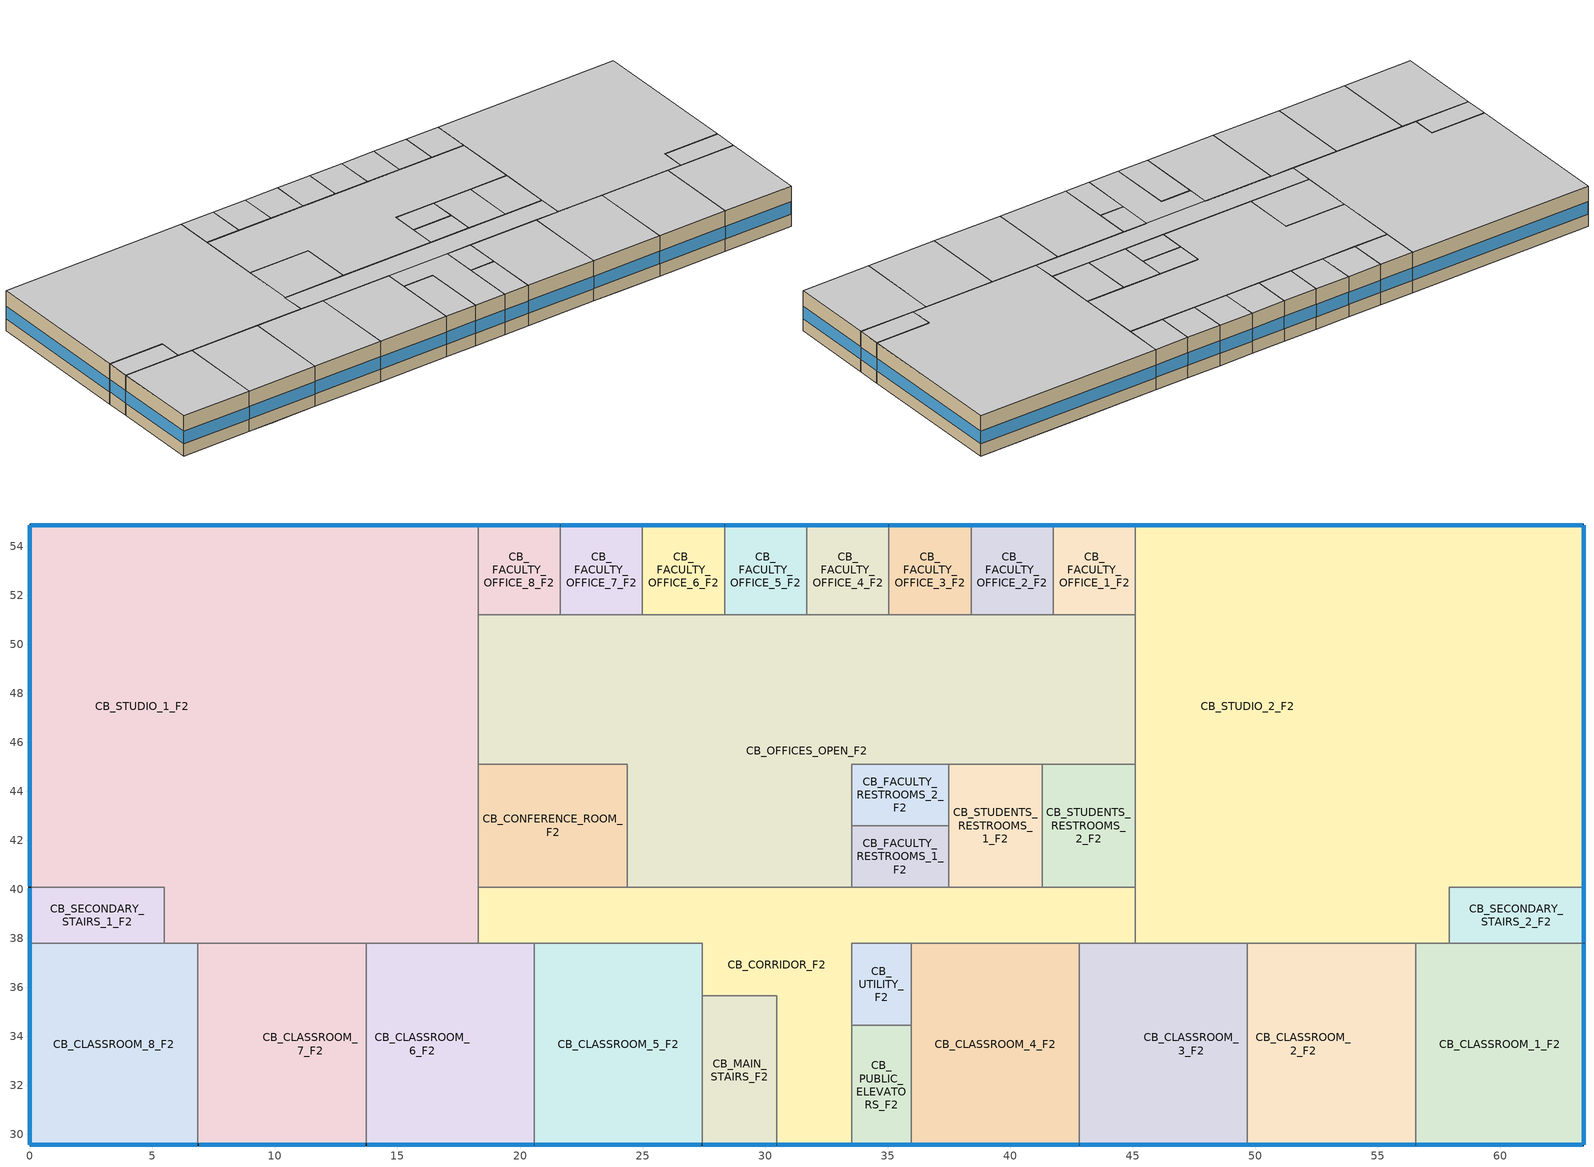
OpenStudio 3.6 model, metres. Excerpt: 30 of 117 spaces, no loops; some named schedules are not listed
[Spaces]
CB_CLASSROOM_8_F2
 floor to CB_CAFE_STUDY_LOUNGE_F1: 6.86,37.8 6.86,29.57 0,29.57 0,37.8 z3.96
 wall outside: 0,37.8 0,29.57 6.86,29.57 z3.96:7.92
 wall to CB_STUDIO_1_F2: 6.86,37.8 5.49,37.8 z3.96:7.92
 wall to CB_CLASSROOM_7_F2: 6.86,29.57 6.86,37.8 z3.96:7.92
 wall to CB_SECONDARY_STAIRS_1_F2: 5.49,37.8 0,37.8 z3.96:7.92
 window: 0,37.78 0,29.57 / 0.02,29.57 6.83,29.57 z5.18:6.4
 ceiling to CB_CLASSROOM_8_F3: 6.86,29.57 6.86,37.8 0,37.8 0,29.57 z7.92
CB_CLASSROOM_7_F2
 floor to CB_CAFE_STUDY_LOUNGE_F1: 9.14,37.8 9.14,29.57 6.86,29.57 6.86,37.8 z3.96; 13.72,37.8 13.72,29.57 9.14,29.57 9.14,37.8 z3.96
 wall outside: 6.86,29.57 13.72,29.57 z3.96:7.92
 wall to CB_STUDIO_1_F2: 13.72,37.8 6.86,37.8 z3.96:7.92
 wall to CB_CLASSROOM_6_F2: 13.72,29.57 13.72,37.8 z3.96:7.92
 window: 6.91,29.57 13.68,29.57 z5.18:6.4
 ceiling to CB_CLASSROOM_7_F3: 13.72,29.57 13.72,37.8 6.86,37.8 6.86,29.57 z7.92
CB_CLASSROOM_6_F2
 floor to CB_CAFE_STUDY_LOUNGE_F1: 18.29,37.8 18.29,29.57 13.72,29.57 13.72,37.8 z3.96
 floor to CB_ENTRANCE_LOBBY_F1: 20.57,37.8 20.57,29.57 18.29,29.57 18.29,37.8 z3.96
 wall outside: 13.72,29.57 20.57,29.57 z3.96:7.92
 wall to CB_CORRIDOR_F2: 20.57,37.8 18.29,37.8 z3.96:7.92
 wall to CB_CLASSROOM_5_F2: 20.57,29.57 20.57,37.8 z3.96:7.92
 wall to CB_STUDIO_1_F2: 18.29,37.8 13.72,37.8 z3.96:7.92
 window: 13.77,29.57 20.55,29.57 z5.18:6.4
 ceiling to CB_CLASSROOM_6_F3: 20.57,29.57 20.57,37.8 13.72,37.8 13.72,29.57 z7.92
CB_CORRIDOR_F2
 floor to CB_CORRIDOR_F1: 45.11,40.08 45.11,37.8 33.53,37.8 33.53,29.57 30.48,29.57 30.48,35.66 27.43,35.66 27.43,37.8 18.29,37.8 18.29,40.08 z3.96
 wall outside: 30.48,29.57 33.53,29.57 z3.96:7.92
 wall to CB_STUDENTS_RESTROOMS_2_F2: 45.11,40.08 41.3,40.08 z3.96:7.92
 wall to CB_STUDIO_2_F2: 45.11,37.8 45.11,40.08 z3.96:7.92
 wall to CB_CLASSROOM_3_F2: 42.82,37.8 45.11,37.8 z3.96:7.92
 wall to CB_CLASSROOM_4_F2: 35.97,37.8 42.82,37.8 z3.96:7.92
 wall to CB_UTILITY_F2: 33.53,34.44 33.53,37.8 35.97,37.8 z3.96:7.92
 wall to CB_PUBLIC_ELEVATORS_F2: 33.53,29.57 33.53,34.44 z3.96:7.92
 wall to CB_MAIN_STAIRS_F2: 27.43,35.66 30.48,35.66 30.48,29.57 z3.96:7.92
 wall to CB_CLASSROOM_5_F2: 20.57,37.8 27.43,37.8 27.43,35.66 z3.96:7.92
 wall to CB_STUDIO_1_F2: 18.29,40.08 18.29,37.8 z3.96:7.92
 wall to CB_CONFERENCE_ROOM_F2: 24.38,40.08 18.29,40.08 z3.96:7.92
 wall to CB_OFFICES_OPEN_F2: 33.53,40.08 24.38,40.08 z3.96:7.92
 wall to CB_FACULTY_RESTROOMS_1_F2: 37.49,40.08 33.53,40.08 z3.96:7.92
 wall to CB_STUDENTS_RESTROOMS_1_F2: 41.3,40.08 37.49,40.08 z3.96:7.92
 window: 30.5,29.57 33.52,29.57 z5.18:6.4
 ceiling to CB_CORRIDOR_2_F3: 45.11,37.8 45.11,40.08 18.29,40.08 18.29,37.8 z7.92
 ceiling to CB_CORRIDOR_1_F3: 33.53,29.57 33.53,37.8 27.43,37.8 27.43,35.66 30.48,35.66 30.48,29.57 z7.92
CB_CLASSROOM_5_F2
 floor to CB_ENTRANCE_LOBBY_F1: 27.43,37.8 27.43,29.57 20.57,29.57 20.57,37.8 z3.96
 wall outside: 20.57,29.57 27.43,29.57 z3.96:7.92
 wall to CB_MAIN_STAIRS_F2: 27.43,29.57 27.43,35.66 z3.96:7.92
 window: 20.59,29.57 27.4,29.57 z5.18:6.4
 ceiling to CB_CLASSROOM_5_F3: 27.43,29.57 27.43,37.8 20.57,37.8 20.57,29.57 z7.92
CB_MAIN_STAIRS_F2
 floor to CB_MAIN_STAIRS_F1: 30.48,35.66 30.48,29.57 27.43,29.57 27.43,35.66 z3.96
 wall outside: 27.43,29.57 30.48,29.57 z3.96:7.92
 window: 27.46,29.57 30.46,29.57 z5.18:6.4
 ceiling to CB_MAIN_STAIRS_F3: 30.48,29.57 30.48,35.66 27.43,35.66 27.43,29.57 z7.92
CB_CLASSROOM_4_F2
 floor to CB_STORAGE_F1: 42.82,37.8 42.82,29.57 35.97,29.57 35.97,37.8 z3.96
 wall outside: 35.97,29.57 42.82,29.57 z3.96:7.92
 wall to CB_CLASSROOM_3_F2: 42.82,29.57 42.82,37.8 z3.96:7.92
 wall to CB_PUBLIC_ELEVATORS_F2: 35.97,34.44 35.97,29.57 z3.96:7.92
 wall to CB_UTILITY_F2: 35.97,37.8 35.97,34.44 z3.96:7.92
 window: 35.98,29.57 42.79,29.57 z5.18:6.4
 ceiling to CB_CLASSROOM_4_F3: 42.82,29.57 42.82,37.8 35.97,37.8 35.97,29.57 z7.92
CB_CLASSROOM_3_F2
 floor to CB_LECTURE_ROOM_2_F1: 49.68,37.8 49.68,29.57 45.11,29.57 45.11,37.8 z3.96
 floor to CB_STORAGE_F1: 45.11,37.8 45.11,29.57 42.82,29.57 42.82,37.8 z3.96
 wall outside: 42.82,29.57 49.68,29.57 z3.96:7.92
 wall to CB_STUDIO_2_F2: 49.68,37.8 45.11,37.8 z3.96:7.92
 wall to CB_CLASSROOM_2_F2: 49.68,29.57 49.68,37.8 z3.96:7.92
 window: 42.84,29.57 49.66,29.57 z5.18:6.4
 ceiling to CB_CLASSROOM_3_F3: 49.68,29.57 49.68,37.8 42.82,37.8 42.82,29.57 z7.92
CB_CLASSROOM_2_F2
 floor to CB_LECTURE_ROOM_2_F1: 56.54,37.8 56.54,29.57 54.25,29.57 54.25,37.8 z3.96; 54.25,37.8 54.25,29.57 49.68,29.57 49.68,37.8 z3.96
 wall outside: 49.68,29.57 56.54,29.57 z3.96:7.92
 wall to CB_STUDIO_2_F2: 56.54,37.8 49.68,37.8 z3.96:7.92
 wall to CB_CLASSROOM_1_F2: 56.54,29.57 56.54,37.8 z3.96:7.92
 window: 49.7,29.57 56.52,29.57 z5.18:6.4
 ceiling to CB_CLASSROOM_2_F3: 56.54,29.57 56.54,37.8 49.68,37.8 49.68,29.57 z7.92
CB_CLASSROOM_1_F2
 floor to CB_LECTURE_ROOM_2_F1: 63.4,37.8 63.4,29.57 56.54,29.57 56.54,37.8 z3.96
 wall outside: 56.54,29.57 63.4,29.57 63.4,37.8 z3.96:7.92
 wall to CB_STUDIO_2_F2: 57.91,37.8 56.54,37.8 z3.96:7.92
 wall to CB_SECONDARY_STAIRS_2_F2: 63.4,37.8 57.91,37.8 z3.96:7.92
 window: 56.57,29.57 63.37,29.57 / 63.4,29.58 63.4,37.78 z5.18:6.4
 ceiling to CB_CLASSROOM_1_F3: 63.4,29.57 63.4,37.8 56.54,37.8 56.54,29.57 z7.92
CB_UTILITY_F2
 floor to CB_UTILITY_F1: 35.97,37.8 35.97,34.44 33.53,34.44 33.53,37.8 z3.96
 wall to CB_PUBLIC_ELEVATORS_F2: 33.53,34.44 35.97,34.44 z3.96:7.92
 ceiling to CB_UTILITY_F3: 35.97,34.44 35.97,37.8 33.53,37.8 33.53,34.44 z7.92
CB_STUDIO_1_F2
 floor to CB_LIBRARY_MEDIA_CENTER_F1: 9.14,54.86 9.14,40.08 0,40.08 0,54.86 z3.96; 18.29,54.86 18.29,40.08 9.14,40.08 9.14,54.86 z3.96
 floor to CB_CAFE_STUDY_LOUNGE_F1: 18.29,40.08 18.29,37.8 5.49,37.8 5.49,40.08 z3.96
 wall outside: 18.29,54.86 0,54.86 0,40.08 z3.96:7.92
 wall to CB_SECONDARY_STAIRS_1_F2: 0,40.08 5.49,40.08 5.49,37.8 z3.96:7.92
 wall to CB_FACULTY_OFFICE_8_F2: 18.29,51.21 18.29,54.14 18.29,54.86 z3.96:7.92
 wall to CB_OFFICES_OPEN_F2: 18.29,45.11 18.29,51.21 z3.96:7.92
 wall to CB_CONFERENCE_ROOM_F2: 18.29,40.08 18.29,45.11 z3.96:7.92
 window: 0,54.86 0,40.13 / 18.28,54.86 0.03,54.86 z5.18:6.4
 ceiling to CB_STUDIO_2_F3: 18.29,37.8 18.29,54.86 0,54.86 0,40.08 5.49,40.08 5.49,37.8 z7.92
CB_SECONDARY_STAIRS_1_F2
 floor to CB_SECONDARY_STAIRS_1_F1: 5.49,40.08 5.49,37.8 0,37.8 0,40.08 z3.96
 wall outside: 0,40.08 0,37.8 z3.96:7.92
 window: 0,40.04 0,37.81 z5.18:6.4
 ceiling to CB_SECONDARY_STAIRS_1_F3: 5.49,37.8 5.49,40.08 0,40.08 0,37.8 z7.92
CB_STUDIO_2_F2
 floor to CB_LECTURE_ROOM_1_F1: 54.25,54.86 54.25,40.08 45.11,40.08 45.11,54.86 z3.96; 63.4,54.86 63.4,40.08 54.25,40.08 54.25,54.86 z3.96
 floor to CB_CORRIDOR_F1: 57.91,40.08 57.91,37.8 45.11,37.8 45.11,40.08 z3.96
 wall outside: 63.4,40.08 63.4,54.86 45.11,54.86 z3.96:7.92
 wall to CB_STUDENTS_RESTROOMS_2_F2: 45.11,45.11 45.11,40.08 z3.96:7.92
 wall to CB_OFFICES_OPEN_F2: 45.11,51.21 45.11,45.11 z3.96:7.92
 wall to CB_FACULTY_OFFICE_1_F2: 45.11,54.86 45.11,51.21 z3.96:7.92
 wall to CB_SECONDARY_STAIRS_2_F2: 57.91,37.8 57.91,40.08 63.4,40.08 z3.96:7.92
 window: 63.4,40.09 63.4,54.86 / 63.37,54.86 45.11,54.86 z5.18:6.4
 ceiling to CB_STUDIO_1_F3: 57.91,37.8 57.91,40.08 63.4,40.08 63.4,54.86 45.11,54.86 45.11,37.8 z7.92
CB_SECONDARY_STAIRS_2_F2
 floor to CB_SECONDARY_STAIRS_2_F1: 63.4,40.08 63.4,37.8 57.91,37.8 57.91,40.08 z3.96
 wall outside: 63.4,37.8 63.4,40.08 z3.96:7.92
 window: 63.4,37.81 63.4,40.07 z5.18:6.4
 ceiling to CB_SECONDARY_STAIRS_2_F3: 63.4,37.8 63.4,40.08 57.91,40.08 57.91,37.8 z7.92
CB_OFFICES_OPEN_F2
 floor to CB_OFFICES_OPEN_F1: 45.11,51.21 45.11,45.11 33.53,45.11 33.53,40.08 27.43,40.08 27.43,45.11 18.29,45.11 18.29,51.21 z3.96
 floor to CB_CONFERENCE_ROOM_F1: 27.43,45.11 27.43,40.08 24.38,40.08 24.38,45.11 z3.96
 wall to CB_FACULTY_RESTROOMS_2_F2: 33.53,42.6 33.53,45.11 37.49,45.11 z3.96:7.92
 wall to CB_FACULTY_RESTROOMS_1_F2: 33.53,40.08 33.53,42.6 z3.96:7.92
 wall to CB_CONFERENCE_ROOM_F2: 18.29,45.11 24.38,45.11 24.38,40.08 z3.96:7.92
 wall to CB_FACULTY_OFFICE_8_F2: 21.64,51.21 18.29,51.21 z3.96:7.92
 wall to CB_FACULTY_OFFICE_7_F2: 24.99,51.21 21.64,51.21 z3.96:7.92
 wall to CB_FACULTY_OFFICE_6_F2: 28.35,51.21 24.99,51.21 z3.96:7.92
 wall to CB_FACULTY_OFFICE_5_F2: 31.7,51.21 28.35,51.21 z3.96:7.92
 wall to CB_FACULTY_OFFICE_4_F2: 35.05,51.21 31.7,51.21 z3.96:7.92
 wall to CB_FACULTY_OFFICE_3_F2: 38.4,51.21 35.05,51.21 z3.96:7.92
 wall to CB_FACULTY_OFFICE_2_F2: 41.76,51.21 38.4,51.21 z3.96:7.92
 wall to CB_FACULTY_OFFICE_1_F2: 45.11,51.21 41.76,51.21 z3.96:7.92
 wall to CB_STUDENTS_RESTROOMS_2_F2: 41.3,45.11 45.11,45.11 z3.96:7.92
 wall to CB_STUDENTS_RESTROOMS_1_F2: 37.49,45.11 41.3,45.11 z3.96:7.92
 ceiling to CB_OFFICES_OPEN_F3: 33.53,40.08 33.53,45.11 45.11,45.11 45.11,51.21 18.29,51.21 18.29,45.11 24.38,45.11 24.38,40.08 z7.92
CB_CONFERENCE_ROOM_F2
 floor to CB_CONFERENCE_ROOM_F1: 24.38,45.11 24.38,40.08 18.29,40.08 18.29,45.11 z3.96
 ceiling to CB_CONFERENCE_ROOM_F3: 24.38,40.08 24.38,45.11 18.29,45.11 18.29,40.08 z7.92
CB_FACULTY_RESTROOMS_1_F2
 floor to CB_STAFF_RESTROOMS_2_F1: 37.49,42.6 37.49,40.08 33.53,40.08 33.53,42.6 z3.96
 wall to CB_FACULTY_RESTROOMS_2_F2: 37.49,42.6 33.53,42.6 z3.96:7.92
 wall to CB_STUDENTS_RESTROOMS_1_F2: 37.49,40.08 37.49,42.6 z3.96:7.92
 ceiling to CB_FACULTY_RESTROOMS_1_F3: 37.49,40.08 37.49,42.6 33.53,42.6 33.53,40.08 z7.92
CB_STUDENTS_RESTROOMS_1_F2
 floor to CB_STUDENTS_RESTROOMS_1_F1: 41.3,45.11 41.3,40.08 37.49,40.08 37.49,45.11 z3.96
 wall to CB_STUDENTS_RESTROOMS_2_F2: 41.3,40.08 41.3,45.11 z3.96:7.92
 wall to CB_FACULTY_RESTROOMS_2_F2: 37.49,45.11 37.49,42.6 z3.96:7.92
 ceiling to CB_STUDENTS_RESTROOMS_1_F3: 41.3,40.08 41.3,45.11 37.49,45.11 37.49,40.08 z7.92
CB_STUDENTS_RESTROOMS_2_F2
 floor to CB_STUDENTS_RESTROOMS_2_F1: 45.11,45.11 45.11,40.08 41.3,40.08 41.3,45.11 z3.96
 ceiling to CB_STUDENTS_RESTROOMS_2_F3: 45.11,40.08 45.11,45.11 41.3,45.11 41.3,40.08 z7.92
CB_FACULTY_RESTROOMS_2_F2
 floor to CB_STAFF_RESTROOMS_1_F1: 37.49,45.11 37.49,42.6 33.53,42.6 33.53,45.11 z3.96
 ceiling to CB_FACULTY_RESTROOMS_2_F3: 37.49,42.6 37.49,45.11 33.53,45.11 33.53,42.6 z7.92
CB_FACULTY_OFFICE_8_F2
 floor to CB_OFFICES_ENCLOSED_8_F1: 21.64,54.86 21.64,51.21 18.29,51.21 18.29,54.86 z3.96
 wall outside: 21.64,54.86 18.29,54.86 z3.96:7.92
 wall to CB_FACULTY_OFFICE_7_F2: 21.64,51.21 21.64,54.86 z3.96:7.92
 window: 21.63,54.86 18.29,54.86 z5.18:6.4
 ceiling to CB_FACULTY_OFFICE_8_F3: 21.64,51.21 21.64,54.86 18.29,54.86 18.29,51.21 z7.92
CB_FACULTY_OFFICE_7_F2
 floor to CB_OFFICES_ENCLOSED_7_F1: 24.99,54.86 24.99,51.21 21.64,51.21 21.64,54.86 z3.96
 wall outside: 24.99,54.86 21.64,54.86 z3.96:7.92
 wall to CB_FACULTY_OFFICE_6_F2: 24.99,51.21 24.99,54.86 z3.96:7.92
 window: 24.98,54.86 21.65,54.86 z5.18:6.4
 ceiling to CB_FACULTY_OFFICE_7_F3: 24.99,51.21 24.99,54.86 21.64,54.86 21.64,51.21 z7.92
CB_FACULTY_OFFICE_6_F2
 floor to CB_OFFICES_ENCLOSED_6_F1: 28.35,54.86 28.35,51.21 24.99,51.21 24.99,54.86 z3.96
 wall outside: 28.35,54.86 24.99,54.86 z3.96:7.92
 wall to CB_FACULTY_OFFICE_5_F2: 28.35,51.21 28.35,54.86 z3.96:7.92
 window: 28.33,54.86 25,54.86 z5.18:6.4
 ceiling to CB_FACULTY_OFFICE_6_F3: 28.35,51.21 28.35,54.86 24.99,54.86 24.99,51.21 z7.92
CB_FACULTY_OFFICE_5_F2
 floor to CB_OFFICES_ENCLOSED_5_F1: 31.7,54.86 31.7,51.21 28.35,51.21 28.35,54.86 z3.96
 wall outside: 31.7,54.86 28.35,54.86 z3.96:7.92
 wall to CB_FACULTY_OFFICE_4_F2: 31.7,51.21 31.7,54.86 z3.96:7.92
 window: 31.69,54.86 28.37,54.86 z5.18:6.4
 ceiling to CB_FACULTY_OFFICE_5_F3: 31.7,51.21 31.7,54.86 28.35,54.86 28.35,51.21 z7.92
CB_FACULTY_OFFICE_4_F2
 floor to CB_OFFICES_ENCLOSED_4_F1: 35.05,54.86 35.05,51.21 31.7,51.21 31.7,54.86 z3.96
 wall outside: 35.05,54.86 31.7,54.86 z3.96:7.92
 wall to CB_FACULTY_OFFICE_3_F2: 35.05,51.21 35.05,54.86 z3.96:7.92
 window: 35.03,54.86 31.71,54.86 z5.18:6.4
 ceiling to CB_FACULTY_OFFICE_4_F3: 35.05,51.21 35.05,54.86 31.7,54.86 31.7,51.21 z7.92
CB_FACULTY_OFFICE_3_F2
 floor to CB_OFFICES_ENCLOSED_3_F1: 38.4,54.86 38.4,51.21 35.05,51.21 35.05,54.86 z3.96
 wall outside: 38.4,54.86 35.05,54.86 z3.96:7.92
 wall to CB_FACULTY_OFFICE_2_F2: 38.4,51.21 38.4,54.86 z3.96:7.92
 window: 38.4,54.86 35.07,54.86 z5.18:6.4
 ceiling to CB_FACULTY_OFFICE_3_F3: 38.4,51.21 38.4,54.86 35.05,54.86 35.05,51.21 z7.92
CB_FACULTY_OFFICE_2_F2
 floor to CB_OFFICES_ENCLOSED_2_F1: 41.76,54.86 41.76,51.21 38.4,51.21 38.4,54.86 z3.96
 wall outside: 41.76,54.86 38.4,54.86 z3.96:7.92
 wall to CB_FACULTY_OFFICE_1_F2: 41.76,51.21 41.76,54.86 z3.96:7.92
 window: 41.76,54.86 38.42,54.86 z5.18:6.4
 ceiling to CB_FACULTY_OFFICE_2_F3: 41.76,51.21 41.76,54.86 38.4,54.86 38.4,51.21 z7.92
CB_FACULTY_OFFICE_1_F2
 floor to CB_OFFICES_ENCLOSED_1_F1: 45.11,54.86 45.11,51.21 41.76,51.21 41.76,54.86 z3.96
 wall outside: 45.11,54.86 41.76,54.86 z3.96:7.92
 window: 45.11,54.86 41.76,54.86 z5.18:6.4
 ceiling to CB_FACULTY_OFFICE_1_F3: 45.11,51.21 45.11,54.86 41.76,54.86 41.76,51.21 z7.92
CB_PUBLIC_ELEVATORS_F2
 floor to CB_PUBLIC_ELEVATORS_F1: 35.97,34.44 35.97,29.57 33.53,29.57 33.53,34.44 z3.96
 wall outside: 33.53,29.57 35.97,29.57 z3.96:7.92
 window: 33.54,29.57 35.95,29.57 z5.18:6.4
 ceiling to CB_PUBLIC_ELEVATORS_F3: 35.97,29.57 35.97,34.44 33.53,34.44 33.53,29.57 z7.92
[Building]
-College-ASHRAE 169-2013-2A created: 2023-09-08 18:26:06 +0800: Default Construction Set=90.1-2019 - College - ASHRAE 169-2013-2A; Standards Number of Stories=4; Standards Number of Above Ground Stories=4; Standards Building Type=College
[Site]
Tampa-MacDill AFB_FL_USA: Latitude {deg}=27.85; Longitude {deg}=-82.52; Time Zone {hr}=-5; Elevation {m}=8; Terrain=City
[ClimateZones]
Climate Zone Institution Name 1=ASHRAE; Climate Zone Document Name 1=ANSI/ASHRAE Standard 169; Climate Zone Document Year 1=2006; Climate Zone Value 1=2A; Climate Zone Institution Name 2=CEC; Climate Zone Document Name 2=California Climate Zone Descriptions; Climate Zone Document Year 2=1995
[Site:WaterMainsTemperature]
Calculation Method=Correlation; Annual Average Outdoor Air Temperature {C}=21.85; Maximum Difference In Monthly Average Outdoor Air Temperatures {deltaC}=14.3
[SizingPeriod:DesignDay] Barometric Pressure {Pa}=101229; Rain Indicator=No; Snow Indicator=No; Day of Month=21; Daylight Saving Time Indicator=No; Humidity Condition Type=Wetbulb; Dry-Bulb Temperature Range Modifier Type=DefaultMultipliers
Name | Maximum Dry-Bulb Temperature {C} | Daily Dry-Bulb Temperature Range {deltaC} | Wind Speed {m/s} | Wind Direction {deg} | Month | Day Type | Wetbulb or DewPoint at Maximum Dry-Bulb {C} | Solar Model Indicator | ASHRAE Clear Sky Optical Depth for Beam Irradiance | ASHRAE Clear Sky Optical Depth for Diffuse Irradiance | Sky Clearness
Tampa-MacDill.AFB_FL_USA Ann Clg .4% Condns DB=>MWB | 33.9 | 7.9 | 3.1 | 270 | 8 | SummerDesignDay | 25.1 | ASHRAETau | 0.491 | 2.016
Tampa-MacDill.AFB_FL_USA Ann Htg 99.6% Condns DB | 4.6 | 0 | 2.5 | 10 | 1 | WinterDesignDay | 4.6 | ASHRAEClearSky |  |  | 0
[Site:GroundTemperature:FCfactorMethod]
January Ground Temperature {C}=24.2; February Ground Temperature {C}=18.9; March Ground Temperature {C}=15.7; April Ground Temperature {C}=13.6; May Ground Temperature {C}=15.5; June Ground Temperature {C}=17.1; July Ground Temperature {C}=21.2; August Ground Temperature {C}=26.9; September Ground Temperature {C}=27.6; October Ground Temperature {C}=27.9; November Ground Temperature {C}=27.4; December Ground Temperature {C}=26.2
[Material:NoMass]
Name | Roughness | Thermal Resistance {m2-K/W} | Thermal Absorptance | Solar Absorptance | Visible Absorptance
CP02 CARPET PAD | VeryRough | 0.21648 | 0.9 | 0.7 | 0.8
Typical Insulation R-6.78 | Smooth | 1.19347 | 0.9 | 0.7 | 0.7
Typical Carpet Pad | Smooth | 0.21648 | 0.9 | 0.7 | 0.8
Typical Insulation R-9.73 | Smooth | 1.71283 | 0.9 | 0.7 | 0.7
Typical Insulation R-24.52 | Smooth | 4.31889 | 0.9 | 0.7 | 0.7
Metal Framed Wall - 24inOC - 2x4 - R0 ins. | Smooth | 0.115881 |  | 0 | 0
Typical Insulation R-1.85 | Smooth | 0.326262 | 0.9 | 0.7 | 0.7
Typical Insulation R-2.38 | Smooth | 0.418404 | 0.9 | 0.7 | 0.7
[Material]
Name | Roughness | Thickness {m} | Conductivity {W/m-K} | Density {kg/m3} | Specific Heat {J/kg-K} | Thermal Absorptance | Solar Absorptance | Visible Absorptance
100mm Normalweight concrete floor | MediumSmooth | 0.1016 | 2.31 | 2322 | 832
4 in. Normalweight Concrete Floor | MediumRough | 0.1016 | 2.31 | 2322 | 832 | 0.9 | 0.7 | 0.7
25mm Stucco | Smooth | 0.0254 | 0.72 | 1856 | 840 | 0.9 | 0.7 | 0.7
5/8 in. Gypsum Board | MediumSmooth | 0.0159 | 0.16 | 800 | 1090 | 0.9 | 0.7 | 0.7
Roof Membrane - Highly Reflective | VeryRough | 0.0095 | 0.16 | 1121.29 | 1460 | 0.75 | 0.45 | 0.7
Metal Roof Surface; F08 Metal surface | Smooth | 0.0008 | 45.28 | 7824 | 500 | 0.9 | 0.7 | 0.7
8 in. Normalweight Concrete Floor | MediumRough | 0.2032 | 2.31 | 2322 | 832 | 0.9 | 0.7 | 0.7
8 in. Concrete Block Basement Wall | MediumRough | 0.2032 | 1.326 | 1842 | 912 | 0.9 | 0.7 | 0.7
G05 25mm wood | MediumSmooth | 0.0254 | 0.15 | 608 | 1630 | 0.9 | 0.5 | 0.5
Std Wood 6inch | MediumSmooth | 0.15 | 0.12 | 540 | 1210 | 0.9 | 0.7 | 0.7
[DefaultConstructionSet]
90.1-2019 - College - ASHRAE 169-2013-2A: Default Exterior Surface Constructions=Default Surface Constructions 1; Default Interior Surface Constructions=Default Surface Constructions 2; Default Ground Contact Surface Constructions=Default Surface Constructions 3; Default Exterior SubSurface Constructions=Default Sub Surface Constructions 1; Default Interior SubSurface Constructions=Default Sub Surface Constructions 2; Interior Partition Construction=Typical Interior Partition
[DefaultSurfaceConstructions]
Name | Floor Construction | Wall Construction | Roof Ceiling Construction
Default Surface Constructions 1 | Typical Insulated Exterior Mass Floor R-9.35 | Typical Insulated Steel Framed Exterior Wall R-11.9 | Typical IEAD Roof - Highly Reflective R-25.64
Default Surface Constructions 2 | Typical Interior Floor | Uninsulated Steel Stud Wall | Typical Interior Ceiling
Default Surface Constructions 3 | Typical Insulated Carpeted 8in Slab Floor | Typical Insulated Basement Mass Wall
[Construction]
Typical Insulated Exterior Mass Floor R-9.35: Typical Insulation R-6.78, 4 in. Normalweight Concrete Floor, Typical Carpet Pad
Typical Insulated Steel Framed Exterior Wall R-11.9: 25mm Stucco, 5/8 in. Gypsum Board, Typical Insulation R-9.73, 5/8 in. Gypsum Board
Typical IEAD Roof - Highly Reflective R-25.64: Roof Membrane - Highly Reflective, Typical Insulation R-24.52, Metal Roof Surface
Typical Interior Floor: 100mm Normalweight concrete floor, CP02 CARPET PAD
Uninsulated Steel Stud Wall: Metal Framed Wall - 24inOC - 2x4 - R0 ins.
Typical Interior Ceiling: CP02 CARPET PAD, 100mm Normalweight concrete floor
Typical Insulated Carpeted 8in Slab Floor: 8 in. Normalweight Concrete Floor, Typical Carpet Pad
Typical Insulated Basement Mass Wall: 8 in. Concrete Block Basement Wall
U 0.77 SHGC 0.23 Simple Glazing Window U-0.77 SHGC 0.23: U 0.77 SHGC 0.23 Simple Glazing U-0.77 SHGC 0.23
U 0.77 SHGC 0.23 Simple Glazing Window U-0.77 SHGC 0.23 1: U 0.77 SHGC 0.23 Simple Glazing U-0.77 SHGC 0.23 1
Typical Insulated Metal Door R-2.7: F08 Metal surface, Typical Insulation R-1.85
U 0.65 SHGC 0.25 Dbl Ref-C-H Clr 6mm/6mm Air: REF C CLEAR HI 6MM, AIR 6MM, CLEAR 6MM
Typical Overhead Door R-3.23: Typical Insulation R-2.38
U 0.65 SHGC 0.3 Simple Glazing Skylight U-0.65 SHGC 0.3: U 0.65 SHGC 0.3 Simple Glazing U-0.65 SHGC 0.3
Typical Interior Window: Clear 3mm
Typical Interior Door; Typical Interior Partition: G05 25mm wood
InteriorFurnishings: Std Wood 6inch
[DefaultSubSurfaceConstructions]
Name | Fixed Window Construction | Operable Window Construction | Door Construction | Glass Door Construction | Overhead Door Construction | Skylight Construction | Tubular Daylight Dome Construction | Tubular Daylight Diffuser Construction
Default Sub Surface Constructions 1 | U 0.77 SHGC 0.23 Simple Glazing Window U-0.77 SHGC 0.23 | U 0.77 SHGC 0.23 Simple Glazing Window U-0.77 SHGC 0.23 1 | Typical Insulated Metal Door R-2.7 | U 0.65 SHGC 0.25 Dbl Ref-C-H Clr 6mm/6mm Air | Typical Overhead Door R-3.23 | U 0.65 SHGC 0.3 Simple Glazing Skylight U-0.65 SHGC 0.3 | Typical Interior Window | Typical Interior Window
Default Sub Surface Constructions 2 | Typical Interior Window | Typical Interior Window | Typical Interior Door
[WindowMaterial:SimpleGlazingSystem]
Name | U-Factor {W/m2-K} | Solar Heat Gain Coefficient
U 0.77 SHGC 0.23 Simple Glazing U-0.77 SHGC 0.23; U 0.77 SHGC 0.23 Simple Glazing U-0.77 SHGC 0.23 1 | 4.37226 | 0.23
U 0.65 SHGC 0.3 Simple Glazing U-0.65 SHGC 0.3 | 3.69087 | 0.3
[WindowMaterial:Glazing] Optical Data Type=SpectralAverage; Infrared Transmittance at Normal Incidence=0; Front Side Infrared Hemispherical Emissivity=0.84; Conductivity {W/m-K}=0.9; Dirt Correction Factor for Solar and Visible Transmittance=1; Solar Diffusing=No
Name | Thickness {m} | Solar Transmittance at Normal Incidence | Front Side Solar Reflectance at Normal Incidence | Back Side Solar Reflectance at Normal Incidence | Visible Transmittance at Normal Incidence | Front Side Visible Reflectance at Normal Incidence | Back Side Visible Reflectance at Normal Incidence | Back Side Infrared Hemispherical Emissivity
REF C CLEAR HI 6MM | 0.006 | 0.2 | 0.16 | 0.39 | 0.22 | 0.17 | 0.35 | 0.55
CLEAR 6MM | 0.006 | 0.775 | 0.071 | 0.071 | 0.881 | 0.08 | 0.08 | 0.84
Clear 3mm | 0.003 | 0.837 | 0.075 | 0.075 | 0.898 | 0.081 | 0.081 | 0.84
[WindowMaterial:Gas]
AIR 6MM: Gas Type=Air; Thickness {m}=0.0063
[BuildingStory]
Building Story 2: Nominal Z Coordinate {m}=3.9624; Nominal Floor to Floor Height {m}=3.9624
[Space] Building Story=Building Story 2
Name | Space Type | Thermal Zone
CB_CLASSROOM_8_F2 | College - Classroom | CB_CLASSROOM_8_F2 ZN
CB_CLASSROOM_7_F2 | College - Classroom | CB_CLASSROOM_7_F2 ZN
CB_CLASSROOM_6_F2 | College - Classroom | CB_CLASSROOM_6_F2 ZN
CB_CORRIDOR_F2 | College - Corridor | CB_CORRIDOR_F2 ZN
CB_CLASSROOM_5_F2 | College - Classroom | CB_CLASSROOM_5_F2 ZN
CB_MAIN_STAIRS_F2 | College - Stairs | CB_MAIN_STAIRS_F2 ZN
CB_CLASSROOM_4_F2 | College - Classroom | CB_CLASSROOM_4_F2 ZN
CB_CLASSROOM_3_F2 | College - Classroom | CB_CLASSROOM_3_F2 ZN
CB_CLASSROOM_2_F2 | College - Classroom | CB_CLASSROOM_2_F2 ZN
CB_CLASSROOM_1_F2 | College - Classroom | CB_CLASSROOM_1_F2 ZN
CB_UTILITY_F2 | College - Utility | CB_UTILITY_F2 ZN
CB_STUDIO_1_F2 | College - Art Classroom | CB_STUDIO_1_F2 ZN
CB_SECONDARY_STAIRS_1_F2 | College - Stairs | CB_SECONDARY_STAIRS_1_F2 ZN
CB_STUDIO_2_F2 | College - Art Classroom | CB_STUDIO_2_F2 ZN
CB_SECONDARY_STAIRS_2_F2 | College - Stairs | CB_SECONDARY_STAIRS_2_F2 ZN
CB_OFFICES_OPEN_F2 | College - Office | CB_OFFICES_OPEN_F2 ZN
CB_CONFERENCE_ROOM_F2 | College - Conference | CB_CONFERENCE_ROOM_F2 ZN
CB_FACULTY_RESTROOMS_1_F2 | College - Restroom | CB_FACULTY_RESTROOMS_1_F2 ZN
CB_STUDENTS_RESTROOMS_1_F2 | College - Restroom | CB_STUDENTS_RESTROOMS_1_F2 ZN
CB_STUDENTS_RESTROOMS_2_F2 | College - Restroom | CB_STUDENTS_RESTROOMS_2_F2 ZN
CB_FACULTY_RESTROOMS_2_F2 | College - Restroom | CB_FACULTY_RESTROOMS_2_F2 ZN
CB_FACULTY_OFFICE_8_F2 | College - Office | CB_FACULTY_OFFICE_8_F2 ZN
CB_FACULTY_OFFICE_7_F2 | College - Office | CB_FACULTY_OFFICE_7_F2 ZN
CB_FACULTY_OFFICE_6_F2 | College - Office | CB_FACULTY_OFFICE_6_F2 ZN
CB_FACULTY_OFFICE_5_F2 | College - Office | CB_FACULTY_OFFICE_5_F2 ZN
CB_FACULTY_OFFICE_4_F2 | College - Office | CB_FACULTY_OFFICE_4_F2 ZN
CB_FACULTY_OFFICE_3_F2 | College - Office | CB_FACULTY_OFFICE_3_F2 ZN
CB_FACULTY_OFFICE_2_F2 | College - Office | CB_FACULTY_OFFICE_2_F2 ZN
CB_FACULTY_OFFICE_1_F2 | College - Office | CB_FACULTY_OFFICE_1_F2 ZN
CB_PUBLIC_ELEVATORS_F2 | College - Elevator Shaft | CB_PUBLIC_ELEVATORS_F2 ZN
[SpaceType] Standards Building Type=College
Name | Default Schedule Set | Design Specification Outdoor Air Object | Standards Space Type
College - Classroom | College - Classroom Schedule Set | College - Classroom Ventilation | College - Classroom
College - Office | College - Office Schedule Set | College - Office Ventilation | College - Office
College - Conference | College - Conference Schedule Set | College - Conference Ventilation | College - Conference
College - Restroom | College - Restroom Schedule Set | College - Restroom Ventilation | College - Restroom
College - Corridor | College - Corridor Schedule Set | College - Corridor Ventilation | College - Corridor
College - Elevator Shaft | College - Elevator Shaft Schedule Set | College - Elevator Shaft Ventilation | College - Elevator Shaft
College - Utility | College - Utility Schedule Set | College - Utility Ventilation | College - Utility
College - Stairs | College - Stairs Schedule Set | College - Stairs Ventilation | College - Stairs
College - Art Classroom | College - Art Classroom Schedule Set | College - Art Classroom Ventilation | College - Art Classroom
[People:Definition] Number of People Calculation Method=People/Area; Fraction Radiant=0.3
Name | People per Space Floor Area {person/m2}
College - Art Classroom People Definition | 0.215278
College - Classroom People Definition | 0.699654
College - Conference People Definition | 0.538196
College - Office People Definition | 0.0538196
[People] Work Efficiency Schedule=Work Efficiency Schedule; Clothing Insulation Schedule=Clothing Schedule; Air Velocity Schedule=Air Velocity Schedule; Multiplier=1
Name | People Definition | Space or SpaceType
College - Art Classroom People | College - Art Classroom People Definition | College - Art Classroom
College - Classroom People | College - Classroom People Definition | College - Classroom
College - Conference People | College - Conference People Definition | College - Conference
College - Office People | College - Office People Definition | College - Office
[Lights:Definition] Design Level Calculation Method=Watts/Area
Name | Watts per Space Floor Area {W/m2}
College - Art Classroom Lights Definition; College - Classroom Lights Definition | 7.64238
College - Conference Lights Definition | 10.441
College - Corridor Lights Definition | 4.4132
College - Office Lights Definition | 7.96529
College - Restroom Lights Definition | 6.78126
College - Stairs Lights Definition | 5.27432
College - Utility Lights Definition | 4.62848
[Lights] Fraction Replaceable=0
Name | Lights Definition | Space or SpaceType
College - Art Classroom Lights | College - Art Classroom Lights Definition | College - Art Classroom
College - Classroom Lights | College - Classroom Lights Definition | College - Classroom
College - Conference Lights | College - Conference Lights Definition | College - Conference
College - Corridor Lights | College - Corridor Lights Definition | College - Corridor
College - Office Lights | College - Office Lights Definition | College - Office
College - Restroom Lights | College - Restroom Lights Definition | College - Restroom
College - Stairs Lights | College - Stairs Lights Definition | College - Stairs
College - Utility Lights | College - Utility Lights Definition | College - Utility
[ElectricEquipment:Definition] Design Level Calculation Method=Watts/Area; Fraction Latent=0; Fraction Radiant=0.5; Fraction Lost=0
Name | Watts per Space Floor Area {W/m2}
College - Art Classroom Elec Equip Definition; College - Classroom Elec Equip Definition | 9.99967
College - Conference Elec Equip Definition; College - Office Elec Equip Definition | 10.7639
College - Corridor Elec Equip Definition; College - Restroom Elec Equip Definition; College - Utility Elec Equip Definition | 3.98265
[ElectricEquipment]
Name | Electric Equipment Definition | Space or SpaceType
College - Art Classroom Elec Equip | College - Art Classroom Elec Equip Definition | College - Art Classroom
College - Classroom Elec Equip | College - Classroom Elec Equip Definition | College - Classroom
College - Conference Elec Equip | College - Conference Elec Equip Definition | College - Conference
College - Corridor Elec Equip | College - Corridor Elec Equip Definition | College - Corridor
College - Office Elec Equip | College - Office Elec Equip Definition | College - Office
College - Restroom Elec Equip | College - Restroom Elec Equip Definition | College - Restroom
College - Utility Elec Equip | College - Utility Elec Equip Definition | College - Utility
[DesignSpecification:OutdoorAir]
Name | Outdoor Air Flow per Person {m3/s-person} | Outdoor Air Flow per Floor Area {m3/s-m2} | Outdoor Air Flow Air Changes per Hour {1/hr} | Outdoor Air Method
College - Art Classroom Ventilation; College - Classroom Ventilation | 0 | 0 | 0
College - Conference Ventilation | 0.00330363 |  |  | Sum
College - Corridor Ventilation; College - Stairs Ventilation; College - Utility Ventilation |  | 0.0001016 |  | Sum
College - Elevator Shaft Ventilation |  | 0.00508 |  | Sum
College - Office Ventilation | 0.00235974 |  |  | Sum
College - Restroom Ventilation | 0.0353961 |  |  | Sum
[DefaultScheduleSet] Infiltration Schedule=College INFIL_SCH_PNNL
Name | Number of People Schedule | People Activity Level Schedule | Lighting Schedule | Electric Equipment Schedule
College - Art Classroom Schedule Set | College BLDG_Studio_OCC_SCH | College ACTIVITY_SCH | College BLDG_LIGHT_SCH | College BLDG_EQUIP_SCH_Base
College - Classroom Schedule Set | College BLDG_Class_OCC_SCH | College ACTIVITY_SCH | College BLDG_LIGHT_SCH | College BLDG_EQUIP_SCH_Base
College - Conference Schedule Set | College BLDG_OCC_SCH | College ACTIVITY_SCH | College BLDG_LIGHT_SCH | College BLDG_EQUIP_SCH_Base
College - Corridor Schedule Set; College - Restroom Schedule Set; College - Utility Schedule Set |  |  | College BLDG_LIGHT_SCH | College BLDG_EQUIP_SCH_Base
College - Elevator Shaft Schedule Set |  |  | College ELEV_LIGHT_FAN_SCH_24_7
College - Office Schedule Set | College BLDG_OCC_SCH_Offices | College ACTIVITY_SCH | College BLDG_LIGHT_SCH | College BLDG_EQUIP_SCH_Base
College - Stairs Schedule Set |  |  | College BLDG_LIGHT_SCH
[ThermostatSetpoint:DualSetpoint]
Name | Heating Setpoint Temperature Schedule | Cooling Setpoint Temperature Schedule
College - Classroom Thermostat 1; College - Classroom Thermostat 4; College - Classroom Thermostat 7; College - Classroom Thermostat 10; College - Classroom Thermostat 13; College - Classroom Thermostat 16; College - Classroom Thermostat 19; College - Classroom Thermostat 21; College - Corridor Thermostat 4; College - Stairs Thermostat 2; College - Stairs Thermostat 6; College - Stairs Thermostat 10; College - Art Classroom Thermostat 1; College - Art Classroom Thermostat 3 | College HTGSETP_SCH | College CLGSETP_SCH
College - Conference Thermostat 2; College - Office Thermostat 1; College - Office Thermostat 4; College - Office Thermostat 7; College - Office Thermostat 10; College - Office Thermostat 13; College - Office Thermostat 16; College - Office Thermostat 19; College - Office Thermostat 22; College - Office Thermostat 34 | College HTGSETP_SCH - occupant standby mode | College CLGSETP_SCH - occupant standby mode
College - Restroom Thermostat 1; College - Restroom Thermostat 4; College - Restroom Thermostat 10; College - Restroom Thermostat 14; College - Utility Thermostat 2 | College HTGSETP_SCH_SETBACK | College CLGSETP_SCH_SETUP
College - Elevator Shaft Thermostat 2
[SpaceInfiltration:DesignFlowRate] Schedule=College INFIL_SCH_PNNL; Design Flow Rate Calculation Method=Flow/ExteriorArea; Flow per Exterior Surface Area {m3/s-m2}=0.000569573; Constant Term Coefficient=0; Temperature Term Coefficient=0; Velocity Term Coefficient=0.224; Velocity Squared Term Coefficient=0
Name | Space or SpaceType
CB_CLASSROOM_1_F2 Infiltration | CB_CLASSROOM_1_F2
CB_CLASSROOM_2_F2 Infiltration | CB_CLASSROOM_2_F2
CB_CLASSROOM_3_F2 Infiltration | CB_CLASSROOM_3_F2
CB_CLASSROOM_4_F2 Infiltration | CB_CLASSROOM_4_F2
CB_CLASSROOM_5_F2 Infiltration | CB_CLASSROOM_5_F2
CB_CLASSROOM_6_F2 Infiltration | CB_CLASSROOM_6_F2
CB_CLASSROOM_7_F2 Infiltration | CB_CLASSROOM_7_F2
CB_CLASSROOM_8_F2 Infiltration | CB_CLASSROOM_8_F2
CB_CORRIDOR_F2 Infiltration | CB_CORRIDOR_F2
CB_FACULTY_OFFICE_1_F2 Infiltration | CB_FACULTY_OFFICE_1_F2
CB_FACULTY_OFFICE_2_F2 Infiltration | CB_FACULTY_OFFICE_2_F2
CB_FACULTY_OFFICE_3_F2 Infiltration | CB_FACULTY_OFFICE_3_F2
CB_FACULTY_OFFICE_4_F2 Infiltration | CB_FACULTY_OFFICE_4_F2
CB_FACULTY_OFFICE_5_F2 Infiltration | CB_FACULTY_OFFICE_5_F2
CB_FACULTY_OFFICE_6_F2 Infiltration | CB_FACULTY_OFFICE_6_F2
CB_FACULTY_OFFICE_7_F2 Infiltration | CB_FACULTY_OFFICE_7_F2
CB_FACULTY_OFFICE_8_F2 Infiltration | CB_FACULTY_OFFICE_8_F2
CB_MAIN_STAIRS_F2 Infiltration | CB_MAIN_STAIRS_F2
CB_PUBLIC_ELEVATORS_F2 Infiltration | CB_PUBLIC_ELEVATORS_F2
CB_SECONDARY_STAIRS_1_F2 Infiltration | CB_SECONDARY_STAIRS_1_F2
CB_SECONDARY_STAIRS_2_F2 Infiltration | CB_SECONDARY_STAIRS_2_F2
CB_STUDIO_1_F2 Infiltration | CB_STUDIO_1_F2
CB_STUDIO_2_F2 Infiltration | CB_STUDIO_2_F2
[ThermalZone] Use Ideal Air Loads=No
CB_CLASSROOM_1_F2 ZN: Primary Daylighting Control=CB_CLASSROOM_1_F2 Daylt Sensor 1; Fraction of Zone Controlled by Primary Daylighting Control=0.547; Secondary Daylighting Control=CB_CLASSROOM_1_F2 Daylt Sensor 2; Fraction of Zone Controlled by Secondary Daylighting Control=0.336; Thermostat=College - Classroom Thermostat 1
CB_CLASSROOM_2_F2 ZN: Thermostat=College - Classroom Thermostat 4
CB_CLASSROOM_3_F2 ZN: Thermostat=College - Classroom Thermostat 7
CB_CLASSROOM_4_F2 ZN: Thermostat=College - Classroom Thermostat 10
CB_CLASSROOM_5_F2 ZN: Thermostat=College - Classroom Thermostat 13
CB_CLASSROOM_6_F2 ZN: Thermostat=College - Classroom Thermostat 16
CB_CLASSROOM_7_F2 ZN: Thermostat=College - Classroom Thermostat 19
CB_CLASSROOM_8_F2 ZN: Primary Daylighting Control=CB_CLASSROOM_8_F2 Daylt Sensor 1; Fraction of Zone Controlled by Primary Daylighting Control=0.547; Secondary Daylighting Control=CB_CLASSROOM_8_F2 Daylt Sensor 2; Fraction of Zone Controlled by Secondary Daylighting Control=0.336; Thermostat=College - Classroom Thermostat 21
CB_CONFERENCE_ROOM_F2 ZN: Thermostat=College - Conference Thermostat 2
CB_CORRIDOR_F2 ZN: Thermostat=College - Corridor Thermostat 4
CB_FACULTY_OFFICE_1_F2 ZN: Thermostat=College - Office Thermostat 1
CB_FACULTY_OFFICE_2_F2 ZN: Thermostat=College - Office Thermostat 4
CB_FACULTY_OFFICE_3_F2 ZN: Thermostat=College - Office Thermostat 7
CB_FACULTY_OFFICE_4_F2 ZN: Thermostat=College - Office Thermostat 10
CB_FACULTY_OFFICE_5_F2 ZN: Thermostat=College - Office Thermostat 13
CB_FACULTY_OFFICE_6_F2 ZN: Thermostat=College - Office Thermostat 16
CB_FACULTY_OFFICE_7_F2 ZN: Thermostat=College - Office Thermostat 19
CB_FACULTY_OFFICE_8_F2 ZN: Thermostat=College - Office Thermostat 22
CB_FACULTY_RESTROOMS_1_F2 ZN: Thermostat=College - Restroom Thermostat 1
CB_FACULTY_RESTROOMS_2_F2 ZN: Thermostat=College - Restroom Thermostat 4
CB_MAIN_STAIRS_F2 ZN: Thermostat=College - Stairs Thermostat 2
CB_OFFICES_OPEN_F2 ZN: Thermostat=College - Office Thermostat 34
CB_PUBLIC_ELEVATORS_F2 ZN: Thermostat=College - Elevator Shaft Thermostat 2
CB_SECONDARY_STAIRS_1_F2 ZN: Thermostat=College - Stairs Thermostat 6
CB_SECONDARY_STAIRS_2_F2 ZN: Thermostat=College - Stairs Thermostat 10
CB_STUDENTS_RESTROOMS_1_F2 ZN: Thermostat=College - Restroom Thermostat 10
CB_STUDENTS_RESTROOMS_2_F2 ZN: Thermostat=College - Restroom Thermostat 14
CB_STUDIO_1_F2 ZN: Primary Daylighting Control=CB_STUDIO_1_F2 Daylt Sensor 1; Fraction of Zone Controlled by Primary Daylighting Control=0.249; Secondary Daylighting Control=CB_STUDIO_1_F2 Daylt Sensor 2; Fraction of Zone Controlled by Secondary Daylighting Control=0.21; Thermostat=College - Art Classroom Thermostat 1
CB_STUDIO_2_F2 ZN: Primary Daylighting Control=CB_STUDIO_2_F2 Daylt Sensor 1; Fraction of Zone Controlled by Primary Daylighting Control=0.249; Secondary Daylighting Control=CB_STUDIO_2_F2 Daylt Sensor 2; Fraction of Zone Controlled by Secondary Daylighting Control=0.21; Thermostat=College - Art Classroom Thermostat 3
CB_UTILITY_F2 ZN: Thermostat=College - Utility Thermostat 2
[InternalMass:Definition]
Internal Mass Definition 1: Construction=InteriorFurnishings; Design Level Calculation Method=SurfaceArea/Area; Surface Area per Space Floor Area=2
[InternalMass] Internal Mass Definition=Internal Mass Definition 1; Multiplier=1
Name | Space or SpaceType
CB_SECONDARY_STAIRS_1_F2 Mass | CB_SECONDARY_STAIRS_1_F2
CB_CLASSROOM_1_F2 Mass | CB_CLASSROOM_1_F2
CB_CLASSROOM_8_F2 Mass | CB_CLASSROOM_8_F2
CB_MAIN_STAIRS_F2 Mass | CB_MAIN_STAIRS_F2
CB_CLASSROOM_5_F2 Mass | CB_CLASSROOM_5_F2
CB_CLASSROOM_6_F2 Mass | CB_CLASSROOM_6_F2
CB_FACULTY_OFFICE_1_F2 Mass | CB_FACULTY_OFFICE_1_F2
CB_CLASSROOM_3_F2 Mass | CB_CLASSROOM_3_F2
CB_CLASSROOM_4_F2 Mass | CB_CLASSROOM_4_F2
CB_CORRIDOR_F2 Mass | CB_CORRIDOR_F2
CB_CLASSROOM_2_F2 Mass | CB_CLASSROOM_2_F2
CB_CLASSROOM_7_F2 Mass | CB_CLASSROOM_7_F2
CB_FACULTY_RESTROOMS_2_F2 Mass | CB_FACULTY_RESTROOMS_2_F2
CB_UTILITY_F2 Mass | CB_UTILITY_F2
CB_STUDIO_1_F2 Mass | CB_STUDIO_1_F2
CB_STUDIO_2_F2 Mass | CB_STUDIO_2_F2
CB_SECONDARY_STAIRS_2_F2 Mass | CB_SECONDARY_STAIRS_2_F2
CB_OFFICES_OPEN_F2 Mass | CB_OFFICES_OPEN_F2
CB_CONFERENCE_ROOM_F2 Mass | CB_CONFERENCE_ROOM_F2
CB_FACULTY_RESTROOMS_1_F2 Mass | CB_FACULTY_RESTROOMS_1_F2
CB_STUDENTS_RESTROOMS_1_F2 Mass | CB_STUDENTS_RESTROOMS_1_F2
CB_STUDENTS_RESTROOMS_2_F2 Mass | CB_STUDENTS_RESTROOMS_2_F2
CB_FACULTY_OFFICE_8_F2 Mass | CB_FACULTY_OFFICE_8_F2
CB_FACULTY_OFFICE_7_F2 Mass | CB_FACULTY_OFFICE_7_F2
CB_FACULTY_OFFICE_6_F2 Mass | CB_FACULTY_OFFICE_6_F2
CB_FACULTY_OFFICE_5_F2 Mass | CB_FACULTY_OFFICE_5_F2
CB_FACULTY_OFFICE_4_F2 Mass | CB_FACULTY_OFFICE_4_F2
CB_FACULTY_OFFICE_3_F2 Mass | CB_FACULTY_OFFICE_3_F2
CB_FACULTY_OFFICE_2_F2 Mass | CB_FACULTY_OFFICE_2_F2
[Exterior:Lights:Definition]
Name | Design Level {W}
Occ Sensing Exterior Lights Def | 8552
NonDimming Exterior Lights Def | 441.8
[Exterior:Lights] Schedule=College EXTERIOR_LIGHT_SCH; Control Option=AstronomicalClock
Name | Exterior Lights Definition
Occ Sensing Exterior Lights Def | Occ Sensing Exterior Lights Def
NonDimming Exterior Lights Def | NonDimming Exterior Lights Def
[Daylighting:Control] Position Z-Coordinate {m}=0.762; Illuminance Setpoint {lux}=375; Minimum Input Power Fraction for Continuous Dimming Control=0.2; Minimum Light Output Fraction for Continuous Dimming Control=0.2; Probability Lighting will be Reset When Needed in Manual Stepped Control=1; Maximum Allowable Discomfort Glare Index=22
Name | Space | Position X-Coordinate {m} | Position Y-Coordinate {m}
CB_CLASSROOM_1_F2 Daylt Sensor 1 | CB_CLASSROOM_1_F2 | -3.43133 | 1.609344
CB_CLASSROOM_1_F2 Daylt Sensor 2 | CB_CLASSROOM_1_F2 | -3.43133 | 3.243072
CB_CLASSROOM_8_F2 Daylt Sensor 1 | CB_CLASSROOM_8_F2 | -2.06053 | -6.62026
CB_CLASSROOM_8_F2 Daylt Sensor 2 | CB_CLASSROOM_8_F2 | -2.06053 | -4.98653
CB_STUDIO_1_F2 Daylt Sensor 1 | CB_STUDIO_1_F2 | -3.87706 | 9.69751
CB_STUDIO_1_F2 Daylt Sensor 2 | CB_STUDIO_1_F2 | -2.24333 | 9.69751
CB_STUDIO_2_F2 Daylt Sensor 1 | CB_STUDIO_2_F2 | 16.6787 | 9.67955
CB_STUDIO_2_F2 Daylt Sensor 2 | CB_STUDIO_2_F2 | 15.0449 | 9.67955
[Schedule:Ruleset]
Name | Default Day Schedule | Summer Design Day Schedule | Winter Design Day Schedule
College BLDG_Studio_OCC_SCH | College BLDG_Studio_OCC_SCH Default | College BLDG_Studio_OCC_SCH Summer Design Day | College BLDG_Studio_OCC_SCH Winter Design Day 2
College INFIL_SCH_PNNL | College INFIL_SCH_PNNL Default | College INFIL_SCH_PNNL Summer Design Day | College INFIL_SCH_PNNL Winter Design Day
College HTGSETP_SCH | College HTGSETP_SCH Default | College HTGSETP_SCH Summer Design Day | College HTGSETP_SCH Winter Design Day
College CLGSETP_SCH | College CLGSETP_SCH Default | College CLGSETP_SCH Summer Design Day | College CLGSETP_SCH Winter Design Day
College EXTERIOR_LIGHT_SCH | College EXTERIOR_LIGHT_SCH Default |  | College EXTERIOR_LIGHT_SCH Winter Design Day
[Schedule:Day]
College BLDG_Studio_OCC_SCH Default; College BLDG_Studio_OCC_SCH Default|WntrDsn|Wknd|Hol Day; College BLDG_Studio_OCC_SCH Default|WntrDsn|Wknd|Hol Day 1; College BLDG_Studio_OCC_SCH Winter Design Day 2; College BLDG_Studio_OCC_SCH Default|WntrDsn|Wknd|Hol Day 2; College BLDG_OCC_SCH Default|WntrDsn|Wknd|Hol Day 1; College BLDG_OCC_SCH Default|WntrDsn|Wknd|Hol Day 2: 24, 0, 0
College BLDG_Studio_OCC_SCH Wkdy|SmrDsn Day; College BLDG_Studio_OCC_SCH Summer Design Day; College BLDG_Studio_OCC_SCH Wkdy|SmrDsn Day 2: 7, 0, 0, 10, 0, 0.37, 12, 0, 0.19, 17, 0, 0.37, 20, 0, 0.19, 24, 0, 0
College BLDG_Studio_OCC_SCH Wkdy|SmrDsn Day 1: 9, 0, 0, 19, 0, 0.06, 24, 0, 0
College BLDG_OCC_SCH Wkdy|SmrDsn Day; College BLDG_OCC_SCH Wkdy|SmrDsn Day 2: 8, 0, 0, 16, 0, 0.95, 21, 0, 0.15, 24, 0, 0
College BLDG_OCC_SCH Wkdy|SmrDsn Day 1: 8, 0, 0, 21, 0, 0.15, 24, 0, 0
[Schedule:Rule] Schedule Ruleset=College BLDG_Studio_OCC_SCH; Date Specification Type=DateRange; Start Day=1; End Day=31
Name | Rule Order | Day Schedule | Apply Sunday | Apply Saturday | Start Month | End Month | Apply Monday | Apply Tuesday | Apply Wednesday | Apply Thursday | Apply Friday
Schedule Rule 2 | 5 | College BLDG_Studio_OCC_SCH Default|WntrDsn|Wknd|Hol Day | Yes | Yes | 1 | 5
Schedule Rule 3 | 4 | College BLDG_Studio_OCC_SCH Default|WntrDsn|Wknd|Hol Day 1 | Yes | Yes | 6 | 8
Schedule Rule 4 | 3 | College BLDG_Studio_OCC_SCH Default|WntrDsn|Wknd|Hol Day 2 | Yes | Yes | 9 | 12
Schedule Rule 5 | 2 | College BLDG_Studio_OCC_SCH Wkdy|SmrDsn Day |  |  | 1 | 5 | Yes | Yes | Yes | Yes | Yes
Schedule Rule 6 | 1 | College BLDG_Studio_OCC_SCH Wkdy|SmrDsn Day 1 |  |  | 6 | 8 | Yes | Yes | Yes | Yes | Yes
Schedule Rule 7 | 0 | College BLDG_Studio_OCC_SCH Wkdy|SmrDsn Day 2 |  |  | 9 | 12 | Yes | Yes | Yes | Yes | Yes
